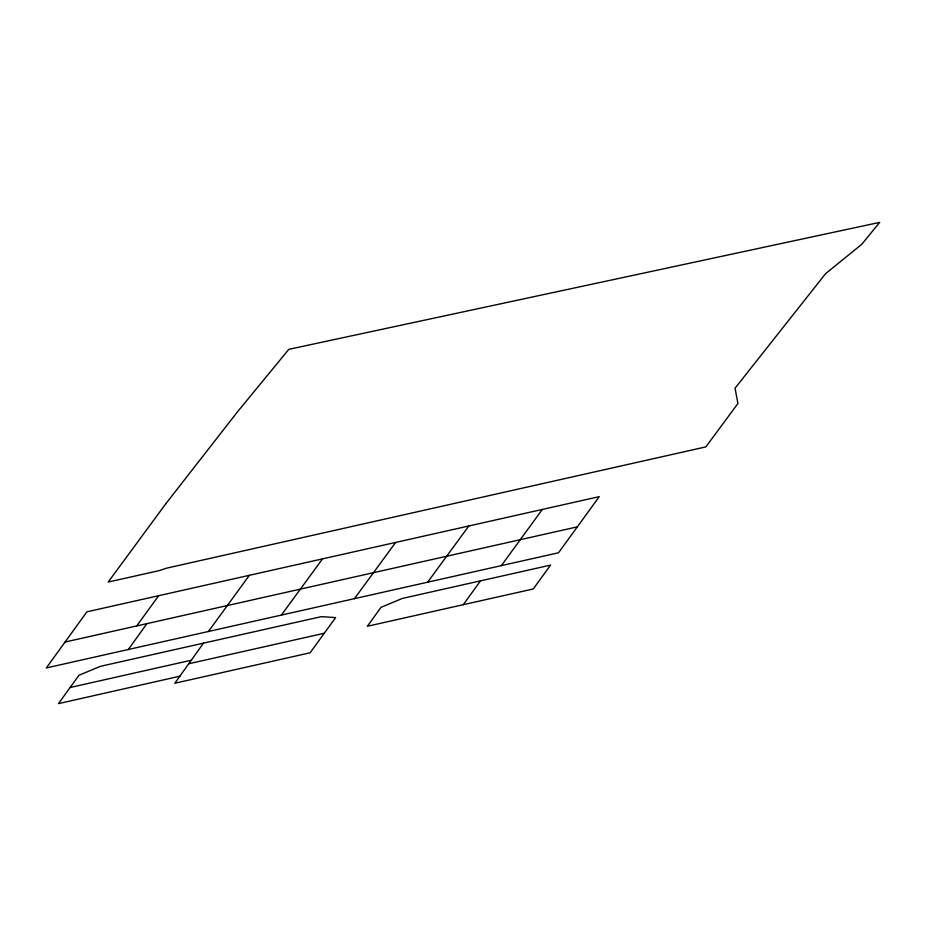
<?xml version="1.0" encoding="UTF-8"?>
<svg xmlns="http://www.w3.org/2000/svg" width="926" height="926" viewBox="0 0 926 926"><rect width="100%" height="100%" fill="white"/><g stroke="black" fill="none" stroke-linecap="round" stroke-linejoin="round"><path stroke-width="1.39" d="M179.991 676.177L58.5 703.621L78.93 675.297L100.321 666.35L321.368 616.647L335.629 617.584L310.117 652.784L174.817 683.249L203.465 643.165M128.344 649.496L146.91 623.626M395.657 542.428L86.917 611.831L46.3 667.947L558.528 552.764L599.249 496.649L395.657 542.428L354.473 598.647M468.845 525.956L427.662 582.176M463.278 604.69L533.26 588.971L550.553 565.115L402.393 598.416L380.945 607.387L367.402 626.254L463.278 604.69L480.513 580.857M542.335 509.45L501.36 565.612M136.735 625.907L158.693 595.684M249.372 575.312L208.443 631.486M322.561 558.841L281.388 615.072M65.063 642.031L577.245 526.882M70.11 687.509L191.532 660.169M188.869 663.734L324.216 633.28M165.904 503.628L108.192 582.049L159.249 570.613L166.576 568.17L705.867 446.888L737.941 403.481L735.036 388.225L825.598 273.645L861.666 244.395L879.7 222.379L288.819 349.334L237.415 411.931L165.904 503.628"/></g></svg>
